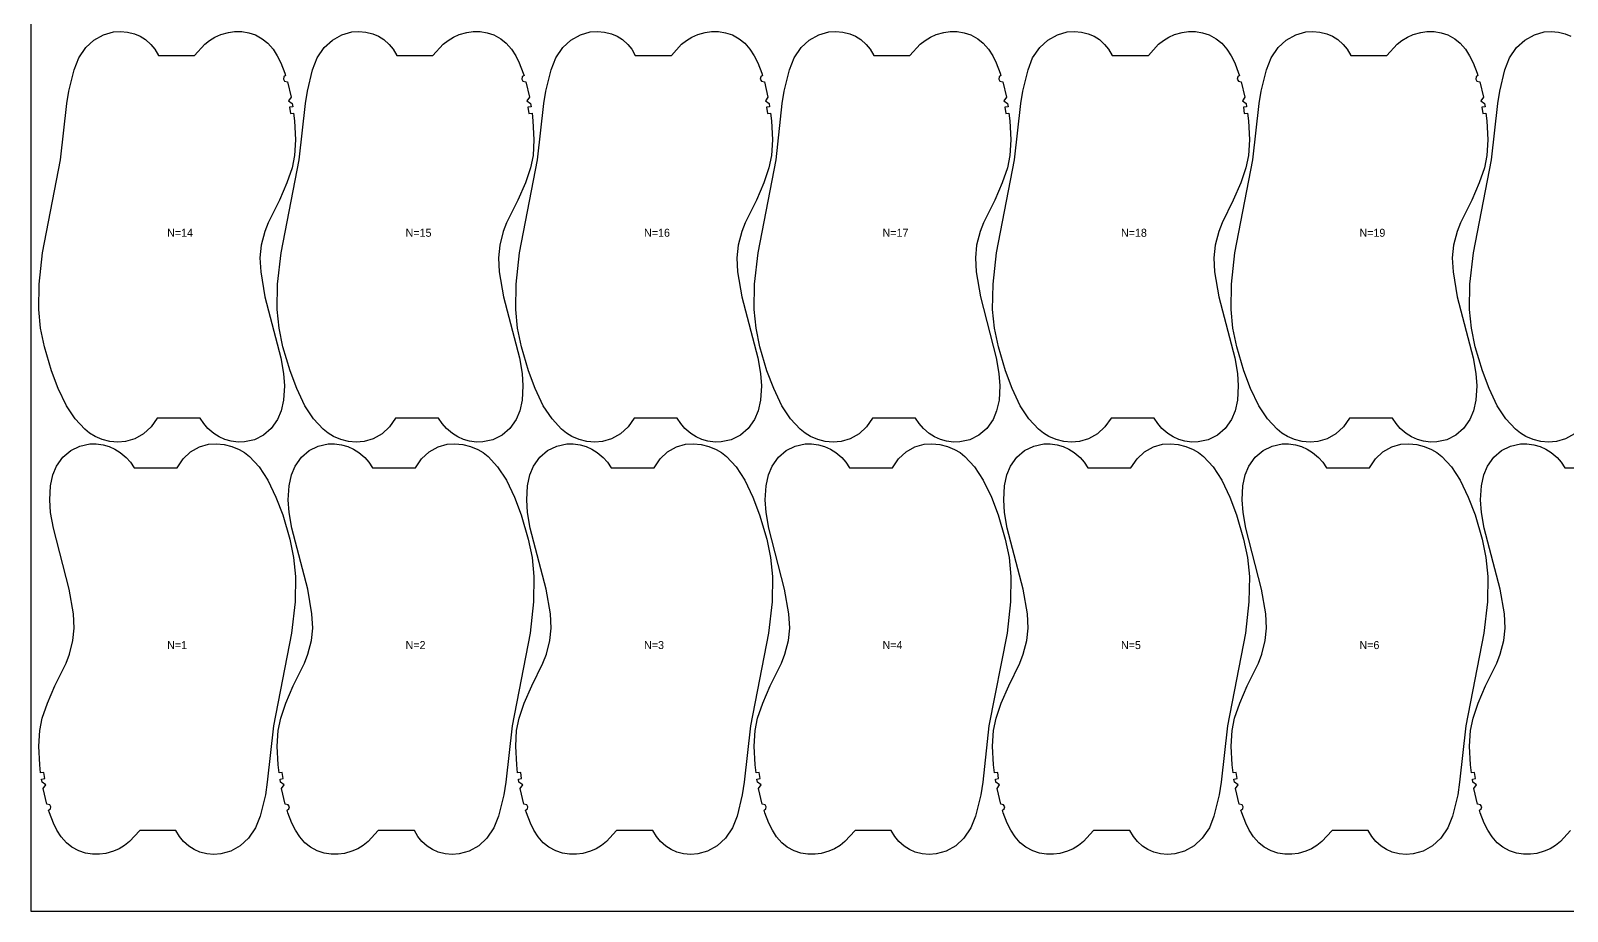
# Model space of a CAD drawing. Header units: inches. Extents: x 0 to 1970, y 0 to 1070.
# Drawn here: x 0 to 960, y 0 to 550 of the extents above; entities that cross this region are included whole.
import ezdxf

# ---------------------------------------------------------------- set-up
doc = ezdxf.new("R2010")
doc.units = ezdxf.units.IN

msp = doc.modelspace()

# ---------------------------------------------------------------- linework, layer by layer
at = {"layer": '1'}
for points in [[(0, 0), (1970, 0), (1970, 1070), (0, 1070), (0, 0)], [(159.1937, 522.2323), (158.075, 521.3722), (157.8026, 519.9875), (158.5121, 518.7677), (160.3239, 518.3953), (162.6071, 508.6622), (161.006, 506.3433), (163.3132, 504.7252), (163.6245, 502.7496), (161.6469, 502.4508), (162.196, 498.5299), (164.1793, 498.7883), (164.7582, 493.9261), (165.3841, 482.1261), (164.7937, 472.2972), (163.2087, 464.5847), (159.9876, 455.2751), (155.333, 444.4097), (148.3236, 430.2918), (146.2084, 424.7739), (143.9923, 416.1946), (143.1698, 408.3632), (143.65, 399.5169), (146.3225, 383.9862), (156.2584, 345.852), (157.9345, 336.1459), (158.4655, 328.2863), (157.9503, 319.4388), (156.4812, 312.7108), (154.2079, 307.2645), (150.2673, 301.6239), (145.4286, 297.4539), (139.7046, 294.6226), (133.459, 293.2799), (129.5216, 293.2007), (125.1272, 293.7708), (121.3422, 294.8541), (117.7547, 296.4717), (114.424, 298.5751), (110.6935, 301.7857), (108.1034, 304.7526), (105.8147, 308.1649), (78.9625, 308.1649), (75.18, 302.64), (70.5151, 298.284), (64.9344, 295.166), (59.2638, 293.5451), (54.3591, 293.1649), (49.4577, 293.6077), (44.6838, 294.8094), (40.1453, 296.7222), (36.7791, 298.7576), (33.6985, 301.2069), (27.6918, 307.718), (22.2638, 315.9271), (17.2128, 326.6163), (13.0174, 337.6619), (8.5979, 352.7901), (6.1816, 364.3608), (5, 376.1163), (5.2669, 391.873), (7.4126, 411.4545), (18.6925, 469.4765), (22.6029, 504.7294), (23.8369, 512.5127), (27.1253, 525.9051), (29.995, 533.2313), (34.4005, 539.7454), (39.4725, 544.3987), (45.4724, 547.7646), (51.6298, 549.4697), (56.0479, 549.809), (60.4609, 549.4424), (64.7531, 548.3512), (68.3625, 546.7804), (71.6838, 544.6669), (74.9821, 541.7121), (77.4588, 538.6513), (79.7164, 534.809), (102.3061, 534.809), (108.65, 541.7669), (111.7306, 544.2163), (115.0968, 546.2517), (118.7046, 547.8381), (123.441, 549.1847), (127.3414, 549.7267), (131.7721, 549.7262), (136.1433, 549.0303), (140.34, 547.6165), (144.6593, 545.2554), (148.1128, 542.4843), (151.3498, 538.7871), (154.0121, 534.639), (156.2174, 530.2364), (158.6886, 523.7969), (159.1937, 522.2323)], [(308.1467, 522.2323), (307.028, 521.3722), (306.7556, 519.9875), (307.4651, 518.7677), (309.2769, 518.3953), (311.5601, 508.6622), (309.959, 506.3433), (312.2662, 504.7252), (312.5775, 502.7496), (310.5999, 502.4508), (311.149, 498.5299), (313.1323, 498.7883), (313.7112, 493.9261), (314.3371, 482.1261), (313.7467, 472.2972), (312.1617, 464.5847), (308.9406, 455.2751), (304.286, 444.4097), (297.2766, 430.2918), (295.1614, 424.7739), (292.9453, 416.1946), (292.1228, 408.3632), (292.603, 399.5169), (295.2755, 383.9862), (305.2114, 345.852), (306.8875, 336.1459), (307.4185, 328.2863), (306.9033, 319.4388), (305.4342, 312.7108), (303.1609, 307.2645), (299.2203, 301.6239), (294.3816, 297.4539), (288.6576, 294.6226), (282.412, 293.2799), (278.4746, 293.2007), (274.0802, 293.7708), (270.2952, 294.8541), (266.7077, 296.4717), (263.377, 298.5751), (259.6465, 301.7857), (257.0564, 304.7526), (254.7677, 308.1649), (227.9155, 308.1649), (224.133, 302.64), (219.4681, 298.284), (213.8874, 295.166), (208.2168, 293.5451), (203.3121, 293.1649), (198.4107, 293.6077), (193.6368, 294.8094), (189.0983, 296.7222), (185.7321, 298.7576), (182.6515, 301.2069), (176.6448, 307.718), (171.2168, 315.9271), (166.1658, 326.6163), (161.9704, 337.6619), (157.5509, 352.7901), (155.1346, 364.3608), (153.953, 376.1163), (154.2199, 391.873), (156.3656, 411.4545), (167.6455, 469.4765), (171.5559, 504.7294), (172.7899, 512.5127), (176.0783, 525.9051), (178.948, 533.2313), (183.3535, 539.7454), (188.4255, 544.3987), (194.4254, 547.7646), (200.5828, 549.4697), (205.0009, 549.809), (209.4139, 549.4424), (213.7061, 548.3512), (217.3155, 546.7804), (220.6368, 544.6669), (223.9351, 541.7121), (226.4118, 538.6513), (228.6694, 534.809), (251.2591, 534.809), (257.603, 541.7669), (260.6836, 544.2163), (264.0498, 546.2517), (267.6576, 547.8381), (272.394, 549.1847), (276.2944, 549.7267), (280.7251, 549.7262), (285.0963, 549.0303), (289.293, 547.6165), (293.6123, 545.2554), (297.0658, 542.4843), (300.3028, 538.7871), (302.9651, 534.639), (305.1704, 530.2364), (307.6416, 523.7969), (308.1467, 522.2323)], [(457.0997, 522.2323), (455.981, 521.3722), (455.7086, 519.9875), (456.4181, 518.7677), (458.2299, 518.3953), (460.5131, 508.6622), (458.912, 506.3433), (461.2192, 504.7252), (461.5305, 502.7496), (459.5529, 502.4508), (460.102, 498.5299), (462.0853, 498.7883), (462.6642, 493.9261), (463.2901, 482.1261), (462.6997, 472.2972), (461.1147, 464.5847), (457.8936, 455.2751), (453.239, 444.4097), (446.2296, 430.2918), (444.1144, 424.7739), (441.8983, 416.1946), (441.0758, 408.3632), (441.556, 399.5169), (444.2285, 383.9862), (454.1644, 345.852), (455.8405, 336.1459), (456.3715, 328.2863), (455.8563, 319.4388), (454.3872, 312.7108), (452.1139, 307.2645), (448.1733, 301.6239), (443.3346, 297.4539), (437.6106, 294.6226), (431.365, 293.2799), (427.4276, 293.2007), (423.0332, 293.7708), (419.2482, 294.8541), (415.6607, 296.4717), (412.33, 298.5751), (408.5995, 301.7857), (406.0094, 304.7526), (403.7207, 308.1649), (376.8685, 308.1649), (373.086, 302.64), (368.4211, 298.284), (362.8404, 295.166), (357.1698, 293.5451), (352.2651, 293.1649), (347.3637, 293.6077), (342.5898, 294.8094), (338.0513, 296.7222), (334.6851, 298.7576), (331.6045, 301.2069), (325.5978, 307.718), (320.1698, 315.9271), (315.1188, 326.6163), (310.9234, 337.6619), (306.5039, 352.7901), (304.0876, 364.3608), (302.906, 376.1163), (303.1729, 391.873), (305.3186, 411.4545), (316.5985, 469.4765), (320.5089, 504.7294), (321.7429, 512.5127), (325.0313, 525.9051), (327.901, 533.2313), (332.3065, 539.7454), (337.3785, 544.3987), (343.3784, 547.7646), (349.5358, 549.4697), (353.9539, 549.809), (358.3669, 549.4424), (362.6591, 548.3512), (366.2685, 546.7804), (369.5898, 544.6669), (372.8881, 541.7121), (375.3648, 538.6513), (377.6224, 534.809), (400.2121, 534.809), (406.556, 541.7669), (409.6366, 544.2163), (413.0028, 546.2517), (416.6106, 547.8381), (421.347, 549.1847), (425.2474, 549.7267), (429.6781, 549.7262), (434.0493, 549.0303), (438.246, 547.6165), (442.5653, 545.2554), (446.0188, 542.4843), (449.2558, 538.7871), (451.9181, 534.639), (454.1234, 530.2364), (456.5946, 523.7969), (457.0997, 522.2323)], [(606.0527, 522.2323), (604.934, 521.3722), (604.6616, 519.9875), (605.3711, 518.7677), (607.1829, 518.3953), (609.4661, 508.6622), (607.865, 506.3433), (610.1722, 504.7252), (610.4835, 502.7496), (608.5059, 502.4508), (609.055, 498.5299), (611.0383, 498.7883), (611.6172, 493.9261), (612.2431, 482.1261), (611.6527, 472.2972), (610.0677, 464.5847), (606.8466, 455.2751), (602.192, 444.4097), (595.1826, 430.2918), (593.0674, 424.7739), (590.8513, 416.1946), (590.0288, 408.3632), (590.509, 399.5169), (593.1815, 383.9862), (603.1174, 345.852), (604.7935, 336.1459), (605.3245, 328.2863), (604.8093, 319.4388), (603.3402, 312.7108), (601.0669, 307.2645), (597.1263, 301.6239), (592.2876, 297.4539), (586.5636, 294.6226), (580.318, 293.2799), (576.3806, 293.2007), (571.9862, 293.7708), (568.2012, 294.8541), (564.6137, 296.4717), (561.283, 298.5751), (557.5525, 301.7857), (554.9624, 304.7526), (552.6737, 308.1649), (525.8215, 308.1649), (522.039, 302.64), (517.3741, 298.284), (511.7934, 295.166), (506.1228, 293.5451), (501.2181, 293.1649), (496.3167, 293.6077), (491.5428, 294.8094), (487.0043, 296.7222), (483.6381, 298.7576), (480.5575, 301.2069), (474.5508, 307.718), (469.1228, 315.9271), (464.0718, 326.6163), (459.8764, 337.6619), (455.4569, 352.7901), (453.0406, 364.3608), (451.859, 376.1163), (452.1259, 391.873), (454.2716, 411.4545), (465.5515, 469.4765), (469.4619, 504.7294), (470.6959, 512.5127), (473.9843, 525.9051), (476.854, 533.2313), (481.2595, 539.7454), (486.3315, 544.3987), (492.3314, 547.7646), (498.4888, 549.4697), (502.9069, 549.809), (507.3199, 549.4424), (511.6121, 548.3512), (515.2215, 546.7804), (518.5428, 544.6669), (521.8411, 541.7121), (524.3178, 538.6513), (526.5754, 534.809), (549.1651, 534.809), (555.509, 541.7669), (558.5896, 544.2163), (561.9558, 546.2517), (565.5636, 547.8381), (570.3, 549.1847), (574.2004, 549.7267), (578.6311, 549.7262), (583.0023, 549.0303), (587.199, 547.6165), (591.5183, 545.2554), (594.9718, 542.4843), (598.2088, 538.7871), (600.8711, 534.639), (603.0764, 530.2364), (605.5476, 523.7969), (606.0527, 522.2323)], [(755.0057, 522.2323), (753.887, 521.3722), (753.6146, 519.9875), (754.3241, 518.7677), (756.1359, 518.3953), (758.4191, 508.6622), (756.818, 506.3433), (759.1252, 504.7252), (759.4365, 502.7496), (757.4589, 502.4508), (758.008, 498.5299), (759.9913, 498.7883), (760.5702, 493.9261), (761.1961, 482.1261), (760.6057, 472.2972), (759.0207, 464.5847), (755.7996, 455.2751), (751.145, 444.4097), (744.1356, 430.2918), (742.0204, 424.7739), (739.8043, 416.1946), (738.9818, 408.3632), (739.462, 399.5169), (742.1345, 383.9862), (752.0704, 345.852), (753.7465, 336.1459), (754.2775, 328.2863), (753.7623, 319.4388), (752.2932, 312.7108), (750.0199, 307.2645), (746.0793, 301.6239), (741.2406, 297.4539), (735.5166, 294.6226), (729.271, 293.2799), (725.3336, 293.2007), (720.9392, 293.7708), (717.1542, 294.8541), (713.5667, 296.4717), (710.236, 298.5751), (706.5055, 301.7857), (703.9154, 304.7526), (701.6267, 308.1649), (674.7745, 308.1649), (670.992, 302.64), (666.3271, 298.284), (660.7464, 295.166), (655.0758, 293.5451), (650.1711, 293.1649), (645.2697, 293.6077), (640.4958, 294.8094), (635.9573, 296.7222), (632.5911, 298.7576), (629.5105, 301.2069), (623.5038, 307.718), (618.0758, 315.9271), (613.0248, 326.6163), (608.8294, 337.6619), (604.4099, 352.7901), (601.9936, 364.3608), (600.812, 376.1163), (601.0789, 391.873), (603.2246, 411.4545), (614.5045, 469.4765), (618.4149, 504.7294), (619.6489, 512.5127), (622.9373, 525.9051), (625.807, 533.2313), (630.2125, 539.7454), (635.2845, 544.3987), (641.2844, 547.7646), (647.4418, 549.4697), (651.8599, 549.809), (656.2729, 549.4424), (660.5651, 548.3512), (664.1745, 546.7804), (667.4958, 544.6669), (670.7941, 541.7121), (673.2708, 538.6513), (675.5284, 534.809), (698.1181, 534.809), (704.462, 541.7669), (707.5426, 544.2163), (710.9088, 546.2517), (714.5166, 547.8381), (719.253, 549.1847), (723.1534, 549.7267), (727.5841, 549.7262), (731.9553, 549.0303), (736.152, 547.6165), (740.4713, 545.2554), (743.9248, 542.4843), (747.1618, 538.7871), (749.8241, 534.639), (752.0294, 530.2364), (754.5006, 523.7969), (755.0057, 522.2323)], [(903.9587, 522.2323), (902.84, 521.3722), (902.5676, 519.9875), (903.2771, 518.7677), (905.0889, 518.3953), (907.3721, 508.6622), (905.771, 506.3433), (908.0782, 504.7252), (908.3895, 502.7496), (906.4119, 502.4508), (906.961, 498.5299), (908.9443, 498.7883), (909.5232, 493.9261), (910.1491, 482.1261), (909.5587, 472.2972), (907.9737, 464.5847), (904.7526, 455.2751), (900.098, 444.4097), (893.0886, 430.2918), (890.9734, 424.7739), (888.7573, 416.1946), (887.9348, 408.3632), (888.415, 399.5169), (891.0875, 383.9862), (901.0234, 345.852), (902.6995, 336.1459), (903.2305, 328.2863), (902.7153, 319.4388), (901.2462, 312.7108), (898.9729, 307.2645), (895.0323, 301.6239), (890.1936, 297.4539), (884.4696, 294.6226), (878.224, 293.2799), (874.2866, 293.2007), (869.8922, 293.7708), (866.1072, 294.8541), (862.5197, 296.4717), (859.189, 298.5751), (855.4585, 301.7857), (852.8684, 304.7526), (850.5797, 308.1649), (823.7275, 308.1649), (819.945, 302.64), (815.2801, 298.284), (809.6994, 295.166), (804.0288, 293.5451), (799.1241, 293.1649), (794.2227, 293.6077), (789.4488, 294.8094), (784.9103, 296.7222), (781.5441, 298.7576), (778.4635, 301.2069), (772.4568, 307.718), (767.0288, 315.9271), (761.9778, 326.6163), (757.7824, 337.6619), (753.3629, 352.7901), (750.9466, 364.3608), (749.765, 376.1163), (750.0319, 391.873), (752.1776, 411.4545), (763.4575, 469.4765), (767.3679, 504.7294), (768.6019, 512.5127), (771.8903, 525.9051), (774.76, 533.2313), (779.1655, 539.7454), (784.2375, 544.3987), (790.2374, 547.7646), (796.3948, 549.4697), (800.8129, 549.809), (805.2259, 549.4424), (809.5181, 548.3512), (813.1275, 546.7804), (816.4488, 544.6669), (819.7471, 541.7121), (822.2238, 538.6513), (824.4814, 534.809), (847.0711, 534.809), (853.415, 541.7669), (856.4956, 544.2163), (859.8618, 546.2517), (863.4696, 547.8381), (868.206, 549.1847), (872.1064, 549.7267), (876.5371, 549.7262), (880.9083, 549.0303), (885.105, 547.6165), (889.4243, 545.2554), (892.8778, 542.4843), (896.1148, 538.7871), (898.7771, 534.639), (900.9824, 530.2364), (903.4536, 523.7969), (903.9587, 522.2323)], [(11.1904, 63.1096), (12.3091, 63.9697), (12.5815, 65.3544), (11.872, 66.5742), (10.0602, 66.9466), (7.777, 76.6797), (9.3781, 78.9986), (7.0709, 80.6167), (6.7596, 82.5923), (8.7372, 82.8911), (8.1881, 86.812), (6.2048, 86.5536), (5.6259, 91.4158), (5, 103.2158), (5.5904, 113.0447), (7.1754, 120.7572), (10.3965, 130.0668), (15.0511, 140.9322), (22.0605, 155.0501), (24.1757, 160.568), (26.3918, 169.1473), (27.2143, 176.9787), (26.7341, 185.825), (24.0616, 201.3557), (14.1257, 239.4899), (12.4496, 249.196), (11.9186, 257.0556), (12.4338, 265.9031), (13.9029, 272.6311), (16.1762, 278.0774), (20.1168, 283.718), (24.9555, 287.888), (30.6795, 290.7193), (36.9251, 292.062), (40.8625, 292.1412), (45.2569, 291.5711), (49.0419, 290.4878), (52.6294, 288.8702), (55.9601, 286.7668), (59.6906, 283.5562), (62.2807, 280.5893), (64.5694, 277.177), (91.4216, 277.177), (95.2041, 282.7019), (99.869, 287.0579), (105.4497, 290.1759), (111.1203, 291.7968), (116.025, 292.177), (120.9264, 291.7342), (125.7003, 290.5325), (130.2388, 288.6197), (133.605, 286.5843), (136.6856, 284.135), (142.6923, 277.6239), (148.1203, 269.4148), (153.1713, 258.7256), (157.3667, 247.68), (161.7862, 232.5518), (164.2025, 220.9811), (165.3841, 209.2256), (165.1172, 193.4689), (162.9715, 173.8874), (151.6916, 115.8654), (147.7812, 80.6125), (146.5472, 72.8292), (143.2588, 59.4368), (140.3891, 52.1106), (135.9836, 45.5965), (130.9116, 40.9432), (124.9117, 37.5773), (118.7543, 35.8722), (114.3362, 35.5329), (109.9232, 35.8995), (105.631, 36.9907), (102.0216, 38.5615), (98.7003, 40.675), (95.402, 43.6298), (92.9253, 46.6906), (90.6677, 50.5329), (68.078, 50.5329), (61.7341, 43.575), (58.6535, 41.1256), (55.2873, 39.0902), (51.6795, 37.5038), (46.9431, 36.1572), (43.0427, 35.6152), (38.612, 35.6157), (34.2408, 36.3116), (30.0441, 37.7254), (25.7248, 40.0865), (22.2713, 42.8576), (19.0343, 46.5548), (16.372, 50.7029), (14.1667, 55.1055), (11.6955, 61.545), (11.1904, 63.1096)], [(160.1434, 63.1096), (161.2621, 63.9697), (161.5345, 65.3544), (160.825, 66.5742), (159.0132, 66.9466), (156.73, 76.6797), (158.3311, 78.9986), (156.0239, 80.6167), (155.7126, 82.5923), (157.6902, 82.8911), (157.1411, 86.812), (155.1578, 86.5536), (154.5789, 91.4158), (153.953, 103.2158), (154.5434, 113.0447), (156.1284, 120.7572), (159.3495, 130.0668), (164.0041, 140.9322), (171.0135, 155.0501), (173.1287, 160.568), (175.3448, 169.1473), (176.1673, 176.9787), (175.6871, 185.825), (173.0146, 201.3557), (163.0787, 239.4899), (161.4026, 249.196), (160.8716, 257.0556), (161.3868, 265.9031), (162.8559, 272.6311), (165.1292, 278.0774), (169.0698, 283.718), (173.9085, 287.888), (179.6325, 290.7193), (185.8781, 292.062), (189.8155, 292.1412), (194.2099, 291.5711), (197.9949, 290.4878), (201.5824, 288.8702), (204.9131, 286.7668), (208.6436, 283.5562), (211.2337, 280.5893), (213.5224, 277.177), (240.3746, 277.177), (244.1571, 282.7019), (248.822, 287.0579), (254.4027, 290.1759), (260.0733, 291.7968), (264.978, 292.177), (269.8794, 291.7342), (274.6533, 290.5325), (279.1918, 288.6197), (282.558, 286.5843), (285.6386, 284.135), (291.6453, 277.6239), (297.0733, 269.4148), (302.1243, 258.7256), (306.3197, 247.68), (310.7392, 232.5518), (313.1555, 220.9811), (314.3371, 209.2256), (314.0702, 193.4689), (311.9245, 173.8874), (300.6446, 115.8654), (296.7342, 80.6125), (295.5002, 72.8292), (292.2118, 59.4368), (289.3421, 52.1106), (284.9366, 45.5965), (279.8646, 40.9432), (273.8647, 37.5773), (267.7073, 35.8722), (263.2892, 35.5329), (258.8762, 35.8995), (254.584, 36.9907), (250.9746, 38.5615), (247.6533, 40.675), (244.355, 43.6298), (241.8783, 46.6906), (239.6207, 50.5329), (217.031, 50.5329), (210.6871, 43.575), (207.6065, 41.1256), (204.2403, 39.0902), (200.6325, 37.5038), (195.8961, 36.1572), (191.9957, 35.6152), (187.565, 35.6157), (183.1938, 36.3116), (178.9971, 37.7254), (174.6778, 40.0865), (171.2243, 42.8576), (167.9873, 46.5548), (165.325, 50.7029), (163.1197, 55.1055), (160.6485, 61.545), (160.1434, 63.1096)], [(309.0964, 63.1096), (310.2151, 63.9697), (310.4875, 65.3544), (309.778, 66.5742), (307.9662, 66.9466), (305.683, 76.6797), (307.2841, 78.9986), (304.9769, 80.6167), (304.6656, 82.5923), (306.6432, 82.8911), (306.0941, 86.812), (304.1108, 86.5536), (303.5319, 91.4158), (302.906, 103.2158), (303.4964, 113.0447), (305.0814, 120.7572), (308.3025, 130.0668), (312.9571, 140.9322), (319.9665, 155.0501), (322.0817, 160.568), (324.2978, 169.1473), (325.1203, 176.9787), (324.6401, 185.825), (321.9676, 201.3557), (312.0317, 239.4899), (310.3556, 249.196), (309.8246, 257.0556), (310.3398, 265.9031), (311.8089, 272.6311), (314.0822, 278.0774), (318.0228, 283.718), (322.8615, 287.888), (328.5855, 290.7193), (334.8311, 292.062), (338.7685, 292.1412), (343.1629, 291.5711), (346.9479, 290.4878), (350.5354, 288.8702), (353.8661, 286.7668), (357.5966, 283.5562), (360.1867, 280.5893), (362.4754, 277.177), (389.3276, 277.177), (393.1101, 282.7019), (397.775, 287.0579), (403.3557, 290.1759), (409.0263, 291.7968), (413.931, 292.177), (418.8324, 291.7342), (423.6063, 290.5325), (428.1448, 288.6197), (431.511, 286.5843), (434.5916, 284.135), (440.5983, 277.6239), (446.0263, 269.4148), (451.0773, 258.7256), (455.2727, 247.68), (459.6922, 232.5518), (462.1085, 220.9811), (463.2901, 209.2256), (463.0232, 193.4689), (460.8775, 173.8874), (449.5976, 115.8654), (445.6872, 80.6125), (444.4532, 72.8292), (441.1648, 59.4368), (438.2951, 52.1106), (433.8896, 45.5965), (428.8176, 40.9432), (422.8177, 37.5773), (416.6603, 35.8722), (412.2422, 35.5329), (407.8292, 35.8995), (403.537, 36.9907), (399.9276, 38.5615), (396.6063, 40.675), (393.308, 43.6298), (390.8313, 46.6906), (388.5737, 50.5329), (365.984, 50.5329), (359.6401, 43.575), (356.5595, 41.1256), (353.1933, 39.0902), (349.5855, 37.5038), (344.8491, 36.1572), (340.9487, 35.6152), (336.518, 35.6157), (332.1468, 36.3116), (327.9501, 37.7254), (323.6308, 40.0865), (320.1773, 42.8576), (316.9403, 46.5548), (314.278, 50.7029), (312.0727, 55.1055), (309.6015, 61.545), (309.0964, 63.1096)], [(458.0494, 63.1096), (459.1681, 63.9697), (459.4405, 65.3544), (458.731, 66.5742), (456.9192, 66.9466), (454.636, 76.6797), (456.2371, 78.9986), (453.9299, 80.6167), (453.6186, 82.5923), (455.5962, 82.8911), (455.0471, 86.812), (453.0638, 86.5536), (452.4849, 91.4158), (451.859, 103.2158), (452.4494, 113.0447), (454.0344, 120.7572), (457.2555, 130.0668), (461.9101, 140.9322), (468.9195, 155.0501), (471.0347, 160.568), (473.2508, 169.1473), (474.0733, 176.9787), (473.5931, 185.825), (470.9206, 201.3557), (460.9847, 239.4899), (459.3086, 249.196), (458.7776, 257.0556), (459.2928, 265.9031), (460.7619, 272.6311), (463.0352, 278.0774), (466.9758, 283.718), (471.8145, 287.888), (477.5385, 290.7193), (483.7841, 292.062), (487.7215, 292.1412), (492.1159, 291.5711), (495.9009, 290.4878), (499.4884, 288.8702), (502.8191, 286.7668), (506.5496, 283.5562), (509.1397, 280.5893), (511.4284, 277.177), (538.2806, 277.177), (542.0631, 282.7019), (546.728, 287.0579), (552.3087, 290.1759), (557.9793, 291.7968), (562.884, 292.177), (567.7854, 291.7342), (572.5593, 290.5325), (577.0978, 288.6197), (580.464, 286.5843), (583.5446, 284.135), (589.5513, 277.6239), (594.9793, 269.4148), (600.0303, 258.7256), (604.2257, 247.68), (608.6452, 232.5518), (611.0615, 220.9811), (612.2431, 209.2256), (611.9762, 193.4689), (609.8305, 173.8874), (598.5506, 115.8654), (594.6402, 80.6125), (593.4062, 72.8292), (590.1178, 59.4368), (587.2481, 52.1106), (582.8426, 45.5965), (577.7706, 40.9432), (571.7707, 37.5773), (565.6133, 35.8722), (561.1952, 35.5329), (556.7822, 35.8995), (552.49, 36.9907), (548.8806, 38.5615), (545.5593, 40.675), (542.261, 43.6298), (539.7843, 46.6906), (537.5267, 50.5329), (514.937, 50.5329), (508.5931, 43.575), (505.5125, 41.1256), (502.1463, 39.0902), (498.5385, 37.5038), (493.8021, 36.1572), (489.9017, 35.6152), (485.471, 35.6157), (481.0998, 36.3116), (476.9031, 37.7254), (472.5838, 40.0865), (469.1303, 42.8576), (465.8933, 46.5548), (463.231, 50.7029), (461.0257, 55.1055), (458.5545, 61.545), (458.0494, 63.1096)], [(607.0024, 63.1096), (608.1211, 63.9697), (608.3935, 65.3544), (607.684, 66.5742), (605.8722, 66.9466), (603.589, 76.6797), (605.1901, 78.9986), (602.8829, 80.6167), (602.5716, 82.5923), (604.5492, 82.8911), (604.0001, 86.812), (602.0168, 86.5536), (601.4379, 91.4158), (600.812, 103.2158), (601.4024, 113.0447), (602.9874, 120.7572), (606.2085, 130.0668), (610.8631, 140.9322), (617.8725, 155.0501), (619.9877, 160.568), (622.2038, 169.1473), (623.0263, 176.9787), (622.5461, 185.825), (619.8736, 201.3557), (609.9377, 239.4899), (608.2616, 249.196), (607.7306, 257.0556), (608.2458, 265.9031), (609.7149, 272.6311), (611.9882, 278.0774), (615.9288, 283.718), (620.7675, 287.888), (626.4915, 290.7193), (632.7371, 292.062), (636.6745, 292.1412), (641.0689, 291.5711), (644.8539, 290.4878), (648.4414, 288.8702), (651.7721, 286.7668), (655.5026, 283.5562), (658.0927, 280.5893), (660.3814, 277.177), (687.2336, 277.177), (691.0161, 282.7019), (695.681, 287.0579), (701.2617, 290.1759), (706.9323, 291.7968), (711.837, 292.177), (716.7384, 291.7342), (721.5123, 290.5325), (726.0508, 288.6197), (729.417, 286.5843), (732.4976, 284.135), (738.5043, 277.6239), (743.9323, 269.4148), (748.9833, 258.7256), (753.1787, 247.68), (757.5982, 232.5518), (760.0145, 220.9811), (761.1961, 209.2256), (760.9292, 193.4689), (758.7835, 173.8874), (747.5036, 115.8654), (743.5932, 80.6125), (742.3592, 72.8292), (739.0708, 59.4368), (736.2011, 52.1106), (731.7956, 45.5965), (726.7236, 40.9432), (720.7237, 37.5773), (714.5663, 35.8722), (710.1482, 35.5329), (705.7352, 35.8995), (701.443, 36.9907), (697.8336, 38.5615), (694.5123, 40.675), (691.214, 43.6298), (688.7373, 46.6906), (686.4797, 50.5329), (663.89, 50.5329), (657.5461, 43.575), (654.4655, 41.1256), (651.0993, 39.0902), (647.4915, 37.5038), (642.7551, 36.1572), (638.8547, 35.6152), (634.424, 35.6157), (630.0528, 36.3116), (625.8561, 37.7254), (621.5368, 40.0865), (618.0833, 42.8576), (614.8463, 46.5548), (612.184, 50.7029), (609.9787, 55.1055), (607.5075, 61.545), (607.0024, 63.1096)], [(755.9554, 63.1096), (757.0741, 63.9697), (757.3465, 65.3544), (756.637, 66.5742), (754.8252, 66.9466), (752.542, 76.6797), (754.1431, 78.9986), (751.8359, 80.6167), (751.5246, 82.5923), (753.5022, 82.8911), (752.9531, 86.812), (750.9698, 86.5536), (750.3909, 91.4158), (749.765, 103.2158), (750.3554, 113.0447), (751.9404, 120.7572), (755.1615, 130.0668), (759.8161, 140.9322), (766.8255, 155.0501), (768.9407, 160.568), (771.1568, 169.1473), (771.9793, 176.9787), (771.4991, 185.825), (768.8266, 201.3557), (758.8907, 239.4899), (757.2146, 249.196), (756.6836, 257.0556), (757.1988, 265.9031), (758.6679, 272.6311), (760.9412, 278.0774), (764.8818, 283.718), (769.7205, 287.888), (775.4445, 290.7193), (781.6901, 292.062), (785.6275, 292.1412), (790.0219, 291.5711), (793.8069, 290.4878), (797.3944, 288.8702), (800.7251, 286.7668), (804.4556, 283.5562), (807.0457, 280.5893), (809.3344, 277.177), (836.1866, 277.177), (839.9691, 282.7019), (844.634, 287.0579), (850.2147, 290.1759), (855.8853, 291.7968), (860.79, 292.177), (865.6914, 291.7342), (870.4653, 290.5325), (875.0038, 288.6197), (878.37, 286.5843), (881.4506, 284.135), (887.4573, 277.6239), (892.8853, 269.4148), (897.9363, 258.7256), (902.1317, 247.68), (906.5512, 232.5518), (908.9675, 220.9811), (910.1491, 209.2256), (909.8822, 193.4689), (907.7365, 173.8874), (896.4566, 115.8654), (892.5462, 80.6125), (891.3122, 72.8292), (888.0238, 59.4368), (885.1541, 52.1106), (880.7486, 45.5965), (875.6766, 40.9432), (869.6767, 37.5773), (863.5193, 35.8722), (859.1012, 35.5329), (854.6882, 35.8995), (850.396, 36.9907), (846.7866, 38.5615), (843.4653, 40.675), (840.167, 43.6298), (837.6903, 46.6906), (835.4327, 50.5329), (812.843, 50.5329), (806.4991, 43.575), (803.4185, 41.1256), (800.0523, 39.0902), (796.4445, 37.5038), (791.7081, 36.1572), (787.8077, 35.6152), (783.377, 35.6157), (779.0058, 36.3116), (774.8091, 37.7254), (770.4898, 40.0865), (767.0363, 42.8576), (763.7993, 46.5548), (761.137, 50.7029), (758.9317, 55.1055), (756.4605, 61.545), (755.9554, 63.1096)]]:
    msp.add_lwpolyline(points, close=True, dxfattribs=at)
for points in [[(964.2331, 298.284), (958.6524, 295.166), (952.9818, 293.5451), (948.0771, 293.1649), (943.1757, 293.6077), (938.4018, 294.8094), (933.8633, 296.7222), (930.4971, 298.7576), (927.4165, 301.2069), (921.4098, 307.718), (915.9818, 315.9271), (910.9308, 326.6163), (906.7354, 337.6619), (902.3159, 352.7901), (899.8996, 364.3608), (898.718, 376.1163), (898.9849, 391.873), (901.1306, 411.4545), (912.4105, 469.4765), (916.3209, 504.7294), (917.5549, 512.5127), (920.8433, 525.9051), (923.713, 533.2313), (928.1185, 539.7454), (933.1905, 544.3987), (939.1904, 547.7646), (945.3478, 549.4697), (949.7659, 549.809), (954.1789, 549.4424), (958.4711, 548.3512), (962.0805, 546.7804)], [(961.796, 50.5329), (955.4521, 43.575), (952.3715, 41.1256), (949.0053, 39.0902), (945.3975, 37.5038), (940.6611, 36.1572), (936.7607, 35.6152), (932.33, 35.6157), (927.9588, 36.3116), (923.7621, 37.7254), (919.4428, 40.0865), (915.9893, 42.8576), (912.7523, 46.5548), (910.09, 50.7029), (907.8847, 55.1055), (905.4135, 61.545), (904.9084, 63.1096), (904.9084, 63.1096), (906.0271, 63.9697), (906.2995, 65.3544), (905.59, 66.5742), (903.7782, 66.9466), (901.495, 76.6797), (903.0961, 78.9986), (900.7889, 80.6167), (900.4776, 82.5923), (902.4552, 82.8911), (901.9061, 86.812), (899.9228, 86.5536), (899.3439, 91.4158), (898.718, 103.2158), (899.3084, 113.0447), (900.8934, 120.7572), (904.1145, 130.0668), (908.7691, 140.9322), (915.7785, 155.0501), (917.8937, 160.568), (920.1098, 169.1473), (920.9323, 176.9787), (920.4521, 185.825), (917.7796, 201.3557), (907.8437, 239.4899), (906.1676, 249.196), (905.6366, 257.0556), (906.1518, 265.9031), (907.6209, 272.6311), (909.8942, 278.0774), (913.8348, 283.718), (918.6735, 287.888), (924.3975, 290.7193), (930.6431, 292.062), (934.5805, 292.1412), (938.9749, 291.5711), (942.7599, 290.4878), (946.3474, 288.8702), (949.6781, 286.7668), (953.4086, 283.5562), (955.9987, 280.5893), (958.2874, 277.177), (985.1396, 277.177)]]:
    msp.add_lwpolyline(points, dxfattribs=at)

# ---------------------------------------------------------------- texts
for s, p in [('N=14', (85.192, 421.4869)), ('N=15', (234.145, 421.4869)), ('N=16', (383.0981, 421.4869)), ('N=17', (532.0511, 421.4869)), ('N=18', (681.0041, 421.4869)), ('N=19', (829.957, 421.4869)), ('N=1', (85.192, 163.855)), ('N=2', (234.145, 163.855)), ('N=3', (383.0981, 163.855)), ('N=4', (532.0511, 163.855)), ('N=5', (681.0041, 163.855)), ('N=6', (829.957, 163.855))]:
    msp.add_text(s, height=5, dxfattribs=at).set_placement(p)

doc.saveas('drawing.dxf')
